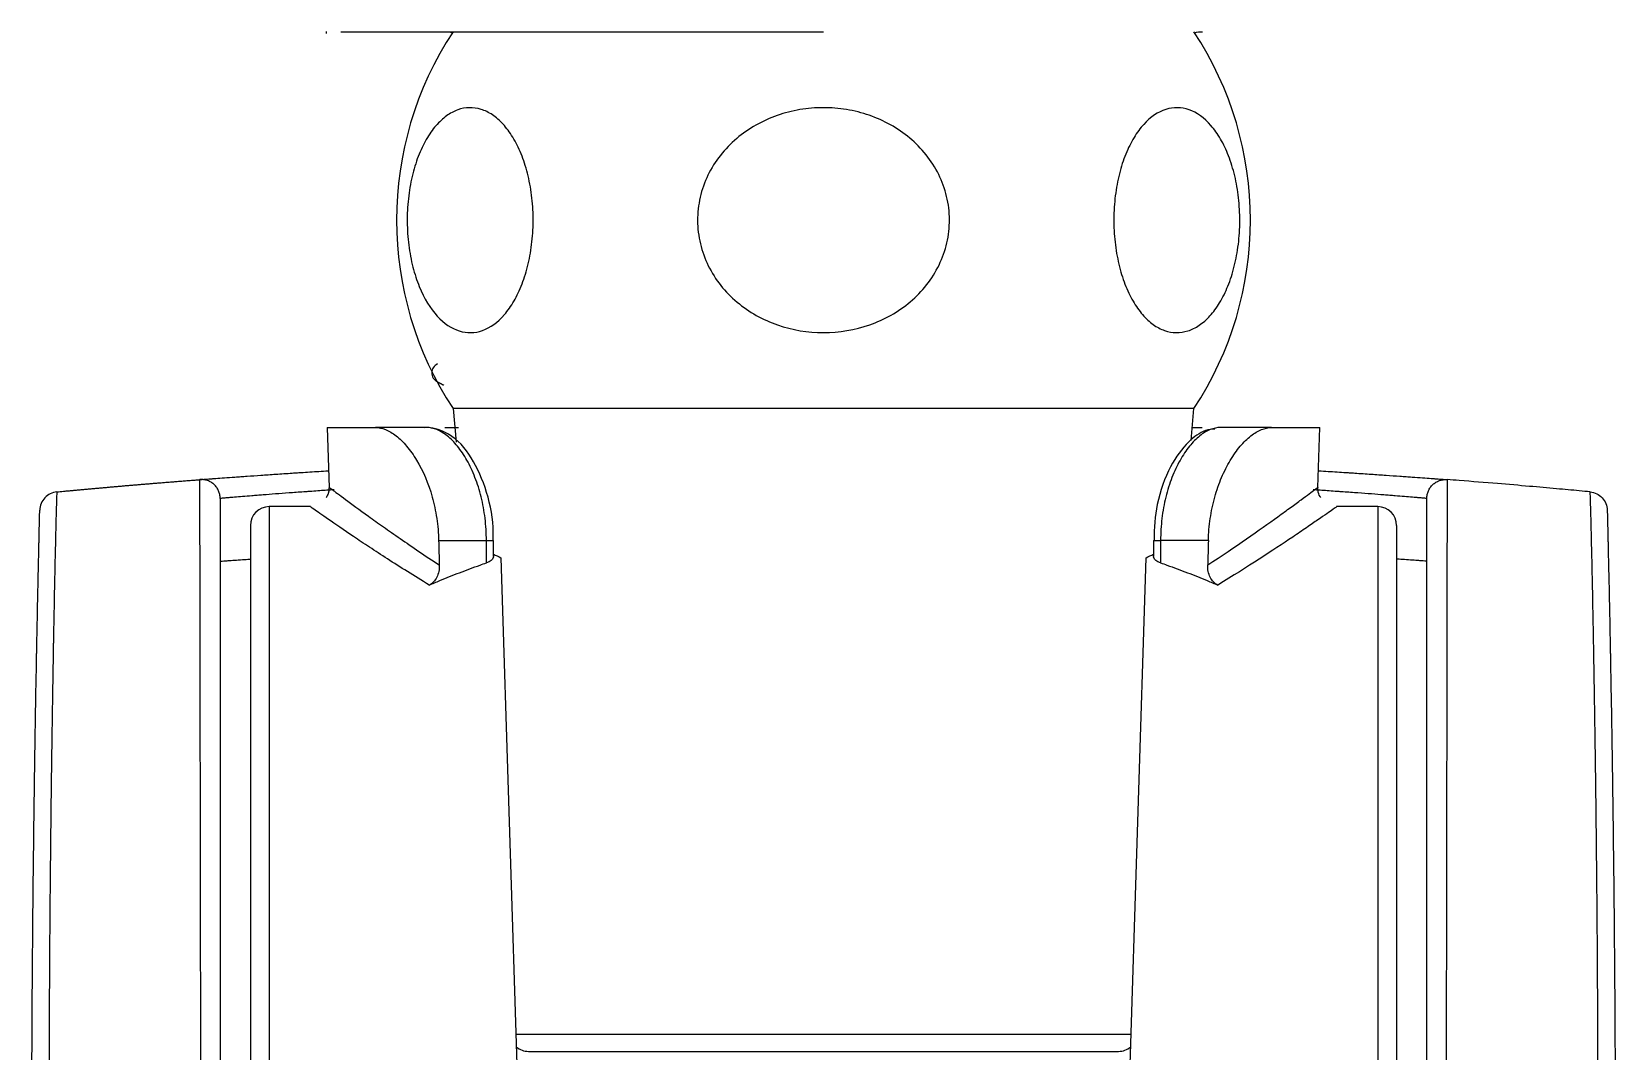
# Model space of a CAD drawing. Extents: x 0 to 1354, y 3495 to 4487.
# Drawn here: x 442.17 to 484.17, y 3895.55 to 3922.6 of the extents above; entities that cross this region are included whole.
import ezdxf

# ---------------------------------------------------------------- set-up
doc = ezdxf.new("R2010")
doc.units = 0
doc.header["$LTSCALE"] = 30
doc.header["$MEASUREMENT"] = 0
doc.layers.add('\\M+5B3DF\\M+5B4E7\\M+5CFDF', color=3, linetype='CONTINUOUS', lineweight=9)

msp = doc.modelspace()

# ---------------------------------------------------------------- linework, layer by layer
at = {"layer": '\\M+5B3DF\\M+5B4E7\\M+5CFDF', "color": 0, "lineweight": -3}
for p, q in [((472.99, 3912.597), (453.342, 3912.597)), ((453.342, 3912.597), (453.423, 3911.707)), ((472.914, 3911.756), (472.99, 3912.597)), ((450.002, 3912.097), (451.282, 3912.097)), ((450.002, 3912.097), (450.053, 3910.494)), ((475.05, 3912.097), (476.33, 3912.097)), ((476.28, 3910.508), (476.33, 3912.097)), ((449.561, 3909.997), (448.466, 3909.997)), ((448.466, 3909.997), (448.466, 3874.197)), ((477.866, 3909.997), (476.772, 3909.997)), ((477.866, 3909.997), (477.866, 3874.197)), ((447.966, 3909.497), (447.966, 3874.697)), ((478.366, 3909.497), (478.366, 3874.697)), ((452.959, 3909.097), (454.226, 3909.097)), ((454.413, 3909.097), (454.413, 3909.097)), ((471.919, 3909.097), (471.919, 3909.097)), ((473.373, 3909.097), (472.107, 3909.097)), ((454.612, 3908.638), (455.656, 3875.406)), ((470.676, 3875.406), (471.72, 3908.638)), ((455.009, 3896.003), (471.323, 3896.003)), ((455.342, 3895.548), (463.166, 3895.548)), ((463.166, 3895.548), (470.99, 3895.548))]:
    msp.add_line(p, q, dxfattribs=at)
for centre, radius, start, end in [((460.925, 3917.597), 9.083, 146.6015, 213.3985), ((465.407, 3917.597), 9.083, 326.6015, 33.3985), ((448.466, 3909.497), 0.5, 90, 180), ((477.866, 3909.497), 0.5, 0, 90), ((455.342, 3896.048), 0.5, 229.7881, 270), ((470.99, 3896.048), 0.5, 270, 310.2119)]:
    msp.add_arc(centre, radius, start, end, dxfattribs=at)
at = {"layer": '\\M+5B3DF\\M+5B4E7\\M+5CFDF', "color": 0, "lineweight": -3, "extrusion": (0, 0, -1)}
for centre, start, end in [((-453.116, 3921.797), 90, 105.0666), ((-473.216, 3921.797), 74.9334, 90)]:
    msp.add_arc(centre, 0.8, start, end, dxfattribs=at)
at = {"layer": '\\M+5B3DF\\M+5B4E7\\M+5CFDF', "color": 0, "lineweight": -3}
for centre, major_axis, start_param, end_param in [((453.913, 3909.097), (-0.5, 0), 2.245363, 3.142674), ((472.419, 3909.097), (0.5, 0), 3.14048, 4.037823)]:
    msp.add_ellipse(centre, major_axis=major_axis, ratio=0.000117, start_param=start_param, end_param=end_param, dxfattribs=at)
for points, degree in [([(449.974, 3922.598), (449.973, 3922.571), (449.973, 3922.545)], 2), ([(452.929, 3913.307), (453.013, 3913.263), (453.098, 3913.219)], 2), ([(453.124, 3912.097), (453.238, 3912.097), (453.359, 3912.097), (453.486, 3912.097)], 3), ([(472.953, 3912.097), (473.042, 3912.097), (473.128, 3912.097), (473.211, 3912.097)], 3), ([(450.05, 3910.499), (450.058, 3910.358), (449.977, 3910.244)], 2), ([(454.227, 3908.507), (454.226, 3908.704), (454.226, 3908.9), (454.226, 3909.097)], 3), ([(454.414, 3908.671), (454.413, 3909.097)], 1), ([(471.919, 3909.097), (471.919, 3908.884), (471.918, 3908.671)], 2), ([(472.107, 3909.097), (472.107, 3908.9), (472.106, 3908.704), (472.105, 3908.507)], 3), ([(454.413, 3908.739), (454.478, 3908.706), (454.545, 3908.672), (454.612, 3908.638)], 3), ([(471.72, 3908.638), (471.787, 3908.672), (471.854, 3908.706), (471.919, 3908.739)], 3), ([(452.708, 3907.917), (452.801, 3907.957), (452.896, 3907.997), (452.99, 3908.036)], 3), ([(473.342, 3908.036), (473.437, 3907.997), (473.531, 3907.957), (473.625, 3907.917)], 3)]:
    msp.add_open_spline(points, degree=degree, dxfattribs=at)
for points, knots in [([(450.364, 3922.597), (451.316, 3922.597), (452.298, 3922.597), (453.819, 3922.597), (454.335, 3922.597), (455.384, 3922.597), (455.917, 3922.597), (456.993, 3922.597), (457.538, 3922.597), (458.64, 3922.597), (459.199, 3922.597), (460.883, 3922.597), (462.017, 3922.597), (463.166, 3922.597)], [0, 0, 0, 0, 0.25, 0.25, 0.375, 0.375, 0.5, 0.5, 0.625, 0.625, 0.75, 0.75, 1, 1, 1, 1]), ([(454.704, 3915.091), (454.523, 3914.882), (454.329, 3914.745), (453.918, 3914.599), (453.712, 3914.594), (453.3, 3914.723), (453.105, 3914.853), (452.738, 3915.254), (452.578, 3915.513), (452.38, 3915.999), (452.323, 3916.171), (452.23, 3916.537), (452.192, 3916.734), (452.141, 3917.136), (452.127, 3917.341), (452.124, 3917.755), (452.134, 3917.965), (452.178, 3918.369), (452.212, 3918.568), (452.3, 3918.944), (452.354, 3919.121), (452.48, 3919.451), (452.553, 3919.603), (452.709, 3919.874), (452.794, 3919.996), (452.974, 3920.204), (453.068, 3920.291), (453.263, 3920.432), (453.364, 3920.486), (453.568, 3920.559), (453.671, 3920.578), (453.878, 3920.583), (453.983, 3920.568), (454.187, 3920.505), (454.287, 3920.456), (454.483, 3920.325), (454.579, 3920.241), (454.76, 3920.043), (454.846, 3919.928), (455.006, 3919.666), (455.081, 3919.517), (455.211, 3919.198), (455.268, 3919.026), (455.362, 3918.656), (455.399, 3918.459), (455.45, 3918.059), (455.464, 3917.852), (455.468, 3917.434), (455.457, 3917.229), (455.413, 3916.823), (455.379, 3916.623), (455.291, 3916.249), (455.236, 3916.07), (455.109, 3915.739), (455.038, 3915.589), (454.88, 3915.317), (454.794, 3915.196), (454.704, 3915.091)], [0, 0, 0, 0, 0.0625, 0.0625, 0.125, 0.125, 0.1875, 0.1875, 0.25, 0.25, 0.28125, 0.28125, 0.3125, 0.3125, 0.34375, 0.34375, 0.375, 0.375, 0.40625, 0.40625, 0.4375, 0.4375, 0.46875, 0.46875, 0.5, 0.5, 0.53125, 0.53125, 0.5625, 0.5625, 0.59375, 0.59375, 0.625, 0.625, 0.65625, 0.65625, 0.6875, 0.6875, 0.71875, 0.71875, 0.75, 0.75, 0.78125, 0.78125, 0.8125, 0.8125, 0.84375, 0.84375, 0.875, 0.875, 0.90625, 0.90625, 0.9375, 0.9375, 0.96875, 0.96875, 1, 1, 1, 1]), ([(463.166, 3914.614), (462.749, 3914.614), (462.342, 3914.681), (461.554, 3914.955), (461.193, 3915.156), (460.714, 3915.558), (460.571, 3915.705), (460.315, 3916.027), (460.202, 3916.203), (460.018, 3916.576), (459.948, 3916.769), (459.852, 3917.171), (459.826, 3917.381), (459.825, 3917.794), (459.848, 3918), (459.942, 3918.407), (460.011, 3918.602), (460.192, 3918.975), (460.304, 3919.153), (460.56, 3919.478), (460.705, 3919.628), (461.023, 3919.898), (461.193, 3920.015), (461.553, 3920.219), (461.745, 3920.306), (462.136, 3920.443), (462.336, 3920.494), (462.744, 3920.563), (462.954, 3920.581), (463.366, 3920.581), (463.572, 3920.565), (463.981, 3920.497), (464.184, 3920.446), (464.574, 3920.311), (464.762, 3920.227), (465.123, 3920.026), (465.297, 3919.906), (465.612, 3919.642), (465.756, 3919.495), (466.015, 3919.171), (466.129, 3918.994), (466.312, 3918.625), (466.383, 3918.431), (466.481, 3918.024), (466.506, 3917.818), (466.508, 3917.405), (466.484, 3917.195), (466.391, 3916.791), (466.322, 3916.596), (466.139, 3916.219), (466.029, 3916.044), (465.773, 3915.718), (465.626, 3915.566), (465.152, 3915.164), (464.782, 3914.957), (464.001, 3914.684), (463.583, 3914.614), (463.166, 3914.614)], [0, 0, 0, 0, 0.0625, 0.0625, 0.125, 0.125, 0.15625, 0.15625, 0.1875, 0.1875, 0.21875, 0.21875, 0.25, 0.25, 0.28125, 0.28125, 0.3125, 0.3125, 0.34375, 0.34375, 0.375, 0.375, 0.40625, 0.40625, 0.4375, 0.4375, 0.46875, 0.46875, 0.5, 0.5, 0.53125, 0.53125, 0.5625, 0.5625, 0.59375, 0.59375, 0.625, 0.625, 0.65625, 0.65625, 0.6875, 0.6875, 0.71875, 0.71875, 0.75, 0.75, 0.78125, 0.78125, 0.8125, 0.8125, 0.84375, 0.84375, 0.875, 0.875, 0.9375, 0.9375, 1, 1, 1, 1]), ([(471.628, 3915.091), (471.538, 3915.196), (471.453, 3915.315), (471.297, 3915.585), (471.224, 3915.737), (471.098, 3916.064), (471.044, 3916.24), (470.955, 3916.614), (470.92, 3916.813), (470.876, 3917.215), (470.865, 3917.422), (470.867, 3917.839), (470.881, 3918.044), (470.93, 3918.446), (470.967, 3918.643), (471.06, 3919.012), (471.117, 3919.187), (471.248, 3919.511), (471.321, 3919.657), (471.481, 3919.921), (471.568, 3920.039), (471.84, 3920.337), (472.04, 3920.471), (472.448, 3920.6), (472.659, 3920.596), (473.065, 3920.453), (473.264, 3920.311), (473.532, 3920.004), (473.616, 3919.885), (473.775, 3919.613), (473.846, 3919.464), (473.972, 3919.139), (474.027, 3918.961), (474.117, 3918.586), (474.151, 3918.392), (474.196, 3917.989), (474.208, 3917.778), (474.206, 3917.365), (474.193, 3917.159), (474.143, 3916.753), (474.107, 3916.559), (474.014, 3916.188), (473.957, 3916.011), (473.827, 3915.689), (473.753, 3915.541), (473.592, 3915.275), (473.507, 3915.159), (473.325, 3914.959), (473.229, 3914.875), (473.033, 3914.742), (472.933, 3914.693), (472.728, 3914.628), (472.623, 3914.612), (472.416, 3914.616), (472.314, 3914.635), (472.109, 3914.706), (472.008, 3914.76), (471.813, 3914.9), (471.719, 3914.987), (471.628, 3915.091)], [0, 0, 0, 0, 0.03125, 0.03125, 0.0625, 0.0625, 0.09375, 0.09375, 0.125, 0.125, 0.15625, 0.15625, 0.1875, 0.1875, 0.21875, 0.21875, 0.25, 0.25, 0.28125, 0.28125, 0.3125, 0.3125, 0.375, 0.375, 0.4375, 0.4375, 0.5, 0.5, 0.53125, 0.53125, 0.5625, 0.5625, 0.59375, 0.59375, 0.625, 0.625, 0.65625, 0.65625, 0.6875, 0.6875, 0.71875, 0.71875, 0.75, 0.75, 0.78125, 0.78125, 0.8125, 0.8125, 0.84375, 0.84375, 0.875, 0.875, 0.90625, 0.90625, 0.9375, 0.9375, 0.96875, 0.96875, 1, 1, 1, 1]), ([(452.93, 3913.785), (452.881, 3913.757), (452.806, 3913.691), (452.759, 3913.545), (452.806, 3913.399), (452.88, 3913.333), (452.93, 3913.305)], [0, 0, 0, 0, 0.248928, 0.499882, 0.750902, 1, 1, 1, 1]), ([(451.282, 3912.097), (451.368, 3912.097), (451.457, 3912.079), (451.64, 3912.005), (451.736, 3911.948), (451.925, 3911.8), (452.019, 3911.709), (452.203, 3911.492), (452.293, 3911.365), (452.543, 3910.95), (452.687, 3910.614), (452.839, 3910.071), (452.879, 3909.88), (452.937, 3909.492), (452.954, 3909.295), (452.959, 3909.097)], [0, 0, 0, 0, 0.125, 0.125, 0.25, 0.25, 0.375, 0.375, 0.5, 0.5, 0.75, 0.75, 0.875, 0.875, 1, 1, 1, 1]), ([(452.639, 3912.097), (452.578, 3912.097), (452.321, 3912.097), (451.869, 3912.097), (451.478, 3912.097), (451.282, 3912.097)], [0, 0, 0, 0, 0.134627, 0.567314, 1, 1, 1, 1]), ([(454.405, 3909.097), (454.408, 3909.168), (454.416, 3909.605), (454.265, 3910.415), (453.838, 3911.351), (453.337, 3911.926), (452.775, 3912.106), (452.603, 3912.097), (452.566, 3912.091)], [0, 0, 0, 0, 0.045237, 0.280418, 0.521692, 0.77155, 0.948277, 1, 1, 1, 1]), ([(454.226, 3909.097), (454.226, 3909.296), (454.214, 3909.493), (454.167, 3909.882), (454.132, 3910.072), (454.043, 3910.435), (453.987, 3910.609), (453.859, 3910.938), (453.788, 3911.089), (453.632, 3911.366), (453.546, 3911.492), (453.371, 3911.708), (453.28, 3911.8), (453.095, 3911.948), (453, 3912.004), (452.817, 3912.079), (452.727, 3912.097), (452.639, 3912.097)], [0, 0, 0, 0, 0.125, 0.125, 0.25, 0.25, 0.375, 0.375, 0.5, 0.5, 0.625, 0.625, 0.75, 0.75, 0.875, 0.875, 1, 1, 1, 1]), ([(473.543, 3912.055), (473.459, 3912.054), (473.218, 3912.019), (472.79, 3911.698), (472.333, 3911.075), (471.988, 3910.127), (471.929, 3909.434), (471.933, 3909.097)], [0, 0, 0, 0, 0.090499, 0.267353, 0.507997, 0.77513, 1, 1, 1, 1]), ([(473.694, 3912.097), (473.605, 3912.097), (473.515, 3912.079), (473.33, 3912.003), (473.236, 3911.947), (473.051, 3911.799), (472.96, 3911.707), (472.783, 3911.488), (472.699, 3911.364), (472.543, 3911.088), (472.47, 3910.933), (472.344, 3910.606), (472.289, 3910.433), (472.199, 3910.069), (472.164, 3909.877), (472.118, 3909.492), (472.107, 3909.296), (472.107, 3909.097)], [0, 0, 0, 0, 0.125, 0.125, 0.25, 0.25, 0.375, 0.375, 0.5, 0.5, 0.625, 0.625, 0.75, 0.75, 0.875, 0.875, 1, 1, 1, 1]), ([(473.373, 3909.097), (473.378, 3909.296), (473.395, 3909.491), (473.452, 3909.876), (473.493, 3910.067), (473.594, 3910.432), (473.655, 3910.605), (473.793, 3910.932), (473.872, 3911.087), (474.038, 3911.364), (474.126, 3911.488), (474.311, 3911.707), (474.406, 3911.799), (474.595, 3911.947), (474.69, 3912.004), (474.875, 3912.079), (474.964, 3912.097), (475.05, 3912.097)], [0, 0, 0, 0, 0.125, 0.125, 0.25, 0.25, 0.375, 0.375, 0.5, 0.5, 0.625, 0.625, 0.75, 0.75, 0.875, 0.875, 1, 1, 1, 1]), ([(475.05, 3912.097), (474.854, 3912.097), (474.463, 3912.097), (474.011, 3912.097), (473.754, 3912.097), (473.694, 3912.097)], [0, 0, 0, 0, 0.432659, 0.865319, 1, 1, 1, 1]), ([(442.833, 3910.39), (442.862, 3910.392), (442.922, 3910.398), (443.011, 3910.406), (443.102, 3910.415), (443.194, 3910.423), (443.287, 3910.432), (443.381, 3910.441), (443.476, 3910.449), (443.573, 3910.458), (443.671, 3910.467), (443.77, 3910.476), (443.87, 3910.485), (443.971, 3910.494), (444.074, 3910.503), (444.177, 3910.512), (444.282, 3910.522), (444.388, 3910.531), (444.496, 3910.54), (444.604, 3910.55), (444.714, 3910.559), (444.824, 3910.568), (444.936, 3910.578), (445.05, 3910.588), (445.164, 3910.597), (445.279, 3910.607), (445.396, 3910.616), (445.514, 3910.626), (445.633, 3910.636), (445.753, 3910.645), (445.875, 3910.655), (445.997, 3910.665), (446.121, 3910.675), (446.246, 3910.685), (446.372, 3910.695), (446.5, 3910.704), (446.585, 3910.711), (446.628, 3910.714)], [0, 0, 0, 0, 0.02333, 0.046967, 0.070911, 0.095163, 0.119723, 0.14459, 0.169765, 0.195247, 0.221038, 0.247137, 0.273545, 0.30026, 0.327284, 0.354617, 0.382258, 0.410207, 0.438466, 0.467033, 0.49591, 0.525095, 0.55459, 0.584393, 0.614506, 0.644928, 0.675659, 0.7067, 0.73805, 0.76971, 0.80168, 0.833959, 0.866547, 0.899446, 0.932654, 0.966172, 1, 1, 1, 1]), ([(446.628, 3910.714), (446.628, 3910.714), (446.637, 3910.715), (446.672, 3910.718), (446.725, 3910.722), (446.813, 3910.728), (446.878, 3910.733), (446.892, 3910.734), (446.921, 3910.737), (446.936, 3910.738), (446.982, 3910.741), (447.014, 3910.744), (447.118, 3910.751), (447.273, 3910.763), (447.457, 3910.776), (447.608, 3910.787), (447.66, 3910.791), (447.74, 3910.797), (447.768, 3910.799), (447.824, 3910.803), (447.852, 3910.805), (447.996, 3910.815), (448.118, 3910.823), (448.372, 3910.841), (448.638, 3910.859), (448.927, 3910.878), (449.115, 3910.891), (449.153, 3910.893), (449.23, 3910.898), (449.268, 3910.901), (449.385, 3910.908), (449.464, 3910.913), (449.702, 3910.928), (449.867, 3910.938), (450.035, 3910.949), (450.038, 3910.949)], [0, 0, 0, 0, 0.083221, 0.083221, 0.166441, 0.249662, 0.249662, 0.270467, 0.270467, 0.291272, 0.291272, 0.332883, 0.332883, 0.416103, 0.499324, 0.499324, 0.540934, 0.540934, 0.561739, 0.561739, 0.582544, 0.582544, 0.665765, 0.665765, 0.748986, 0.832206, 0.832206, 0.853012, 0.853012, 0.873817, 0.873817, 0.915427, 0.915427, 0.998648, 1, 1, 1, 1]), ([(447.166, 3910.216), (447.166, 3910.25), (447.162, 3910.284), (447.148, 3910.352), (447.138, 3910.384), (447.111, 3910.447), (447.094, 3910.477), (447.054, 3910.533), (447.031, 3910.559), (446.981, 3910.606), (446.953, 3910.627), (446.894, 3910.662), (446.863, 3910.677), (446.798, 3910.699), (446.765, 3910.707), (446.697, 3910.716), (446.662, 3910.717), (446.628, 3910.714)], [0, 0, 0, 0, 0.125, 0.125, 0.25, 0.25, 0.375, 0.375, 0.5, 0.5, 0.625, 0.625, 0.75, 0.75, 0.875, 0.875, 1, 1, 1, 1]), ([(446.666, 3887.194), (446.665, 3887.542), (446.664, 3888.24), (446.663, 3888.941), (446.661, 3889.995), (446.66, 3890.702), (446.658, 3891.767), (446.657, 3892.123), (446.656, 3892.659), (446.656, 3892.927), (446.655, 3893.195), (446.655, 3893.374), (446.655, 3893.464), (446.654, 3893.912), (446.653, 3894.623), (446.652, 3895.324), (446.65, 3896.369), (446.649, 3897.055), (446.647, 3898.07), (446.647, 3898.406), (446.646, 3898.906), (446.645, 3899.155), (446.645, 3899.402), (446.645, 3899.567), (446.645, 3899.649), (446.644, 3900.058), (446.643, 3900.701), (446.642, 3901.321), (446.641, 3902.235), (446.64, 3902.822), (446.638, 3903.669), (446.638, 3903.945), (446.637, 3904.352), (446.637, 3904.553), (446.637, 3904.75), (446.636, 3904.882), (446.636, 3904.947), (446.636, 3905.27), (446.635, 3905.769), (446.634, 3906.237), (446.633, 3906.913), (446.633, 3907.332), (446.632, 3907.911), (446.631, 3908.097), (446.631, 3908.362), (446.631, 3908.448), (446.631, 3908.575), (446.631, 3908.616), (446.631, 3908.698), (446.63, 3908.9), (446.63, 3909.236), (446.629, 3909.495), (446.629, 3909.855), (446.629, 3910.057), (446.628, 3910.301), (446.628, 3910.373), (446.628, 3910.465), (446.628, 3910.494), (446.628, 3910.533), (446.628, 3910.545), (446.628, 3910.568), (446.628, 3910.579), (446.628, 3910.631), (446.628, 3910.662), (446.628, 3910.694), (446.628, 3910.705), (446.628, 3910.712), (446.628, 3910.714), (446.628, 3910.714), (446.628, 3910.714), (446.628, 3910.714), (446.628, 3910.714)], [0, 0, 0, 0, 0.031251, 0.062502, 0.062502, 0.125004, 0.125004, 0.156255, 0.156255, 0.17188, 0.179693, 0.179693, 0.187506, 0.187506, 0.218756, 0.250007, 0.250007, 0.312509, 0.312509, 0.34376, 0.34376, 0.359386, 0.367198, 0.367198, 0.375011, 0.375011, 0.406262, 0.437513, 0.437513, 0.500015, 0.500015, 0.531266, 0.531266, 0.546891, 0.554704, 0.554704, 0.562517, 0.562517, 0.593767, 0.625018, 0.625018, 0.68752, 0.68752, 0.718771, 0.718771, 0.734397, 0.734397, 0.742209, 0.742209, 0.750022, 0.781273, 0.812524, 0.812524, 0.875026, 0.875026, 0.906277, 0.906277, 0.921902, 0.921902, 0.929715, 0.929715, 0.937528, 0.937528, 0.968778, 0.968778, 0.984404, 0.992217, 0.996123, 0.998076, 0.999053, 1, 1, 1, 1]), ([(476.294, 3910.949), (476.297, 3910.949), (476.465, 3910.938), (476.63, 3910.928), (476.868, 3910.913), (476.947, 3910.908), (477.064, 3910.901), (477.102, 3910.898), (477.179, 3910.893), (477.217, 3910.891), (477.405, 3910.878), (477.694, 3910.859), (477.96, 3910.841), (478.214, 3910.823), (478.336, 3910.815), (478.48, 3910.805), (478.508, 3910.803), (478.564, 3910.799), (478.647, 3910.793), (478.725, 3910.787), (478.875, 3910.776), (479.06, 3910.763), (479.214, 3910.751), (479.318, 3910.744), (479.35, 3910.741), (479.397, 3910.738), (479.411, 3910.737), (479.44, 3910.734), (479.454, 3910.733), (479.519, 3910.728), (479.607, 3910.722), (479.66, 3910.718), (479.695, 3910.715), (479.704, 3910.714), (479.704, 3910.714)], [0, 0, 0, 0, 0.001415, 0.08463, 0.08463, 0.126238, 0.126238, 0.147042, 0.147042, 0.167846, 0.167846, 0.251061, 0.334277, 0.334277, 0.417492, 0.417492, 0.438296, 0.438296, 0.4591, 0.500707, 0.500707, 0.583923, 0.667138, 0.667138, 0.708746, 0.708746, 0.72955, 0.72955, 0.750354, 0.750354, 0.833569, 0.916785, 0.916785, 1, 1, 1, 1]), ([(479.166, 3910.216), (479.166, 3910.25), (479.17, 3910.284), (479.184, 3910.352), (479.194, 3910.384), (479.222, 3910.447), (479.239, 3910.477), (479.278, 3910.533), (479.301, 3910.559), (479.351, 3910.606), (479.379, 3910.627), (479.438, 3910.662), (479.469, 3910.677), (479.534, 3910.699), (479.568, 3910.707), (479.636, 3910.716), (479.67, 3910.717), (479.704, 3910.714)], [0, 0, 0, 0, 0.125, 0.125, 0.25, 0.25, 0.375, 0.375, 0.5, 0.5, 0.625, 0.625, 0.75, 0.75, 0.875, 0.875, 1, 1, 1, 1]), ([(479.704, 3910.714), (479.704, 3910.714), (479.704, 3910.714), (479.704, 3910.714), (479.704, 3910.712), (479.704, 3910.705), (479.704, 3910.694), (479.704, 3910.663), (479.704, 3910.632), (479.704, 3910.51), (479.704, 3910.389), (479.704, 3910.147), (479.704, 3910.056), (479.703, 3909.905), (479.703, 3909.825), (479.703, 3909.74), (479.703, 3909.682), (479.703, 3909.652), (479.703, 3909.501), (479.702, 3909.24), (479.702, 3908.943), (479.701, 3908.472), (479.701, 3908.122), (479.7, 3907.544), (479.699, 3907.343), (479.699, 3907.027), (479.699, 3906.866), (479.698, 3906.699), (479.698, 3906.587), (479.698, 3906.531), (479.698, 3906.246), (479.697, 3905.776), (479.696, 3905.28), (479.695, 3904.514), (479.694, 3903.977), (479.693, 3903.132), (479.692, 3902.843), (479.692, 3902.399), (479.692, 3902.25), (479.691, 3902.023), (479.691, 3901.947), (479.691, 3901.794), (479.69, 3901.411), (479.689, 3900.71), (479.688, 3900.072), (479.687, 3899.103), (479.685, 3898.441), (479.684, 3897.426), (479.683, 3897.084), (479.682, 3896.564), (479.682, 3896.39), (479.682, 3896.127), (479.682, 3896.04), (479.681, 3895.864), (479.681, 3895.425), (479.679, 3894.634), (479.678, 3893.928), (479.676, 3892.867), (479.675, 3892.158), (479.673, 3891.091), (479.673, 3890.734), (479.672, 3890.199), (479.671, 3890.021), (479.671, 3889.663), (479.67, 3889.485), (479.67, 3889.129), (479.669, 3888.951), (479.669, 3888.597), (479.668, 3888.42), (479.667, 3887.892), (479.667, 3887.542), (479.666, 3887.194)], [0, 0, 0, 0, 0.001953, 0.003906, 0.007813, 0.015625, 0.03125, 0.03125, 0.0625, 0.0625, 0.125, 0.125, 0.15625, 0.15625, 0.171875, 0.179687, 0.179687, 0.1875, 0.1875, 0.21875, 0.25, 0.25, 0.3125, 0.3125, 0.34375, 0.34375, 0.359375, 0.367187, 0.367187, 0.375, 0.375, 0.40625, 0.4375, 0.4375, 0.5, 0.5, 0.53125, 0.53125, 0.546875, 0.546875, 0.554687, 0.554687, 0.5625, 0.59375, 0.625, 0.625, 0.6875, 0.6875, 0.71875, 0.71875, 0.734375, 0.734375, 0.742187, 0.742187, 0.75, 0.78125, 0.8125, 0.8125, 0.875, 0.875, 0.90625, 0.90625, 0.921875, 0.921875, 0.9375, 0.9375, 0.953125, 0.953125, 0.96875, 0.96875, 1, 1, 1, 1]), ([(483.499, 3910.39), (483.405, 3910.399), (483.119, 3910.425), (482.593, 3910.474), (481.871, 3910.538), (481.012, 3910.611), (480.268, 3910.671), (479.811, 3910.706), (479.704, 3910.714)], [0, 0, 0, 0, 0.090293, 0.267592, 0.463771, 0.681769, 0.925894, 1, 1, 1, 1]), ([(442.833, 3910.39), (442.773, 3910.384), (442.713, 3910.367), (442.605, 3910.314), (442.555, 3910.277), (442.473, 3910.189), (442.44, 3910.137), (442.394, 3910.025), (442.381, 3909.964), (442.38, 3909.904)], [0, 0, 0, 0, 0.25, 0.25, 0.5, 0.5, 0.75, 0.75, 1, 1, 1, 1]), ([(442.833, 3910.39), (442.833, 3910.39), (442.833, 3910.39), (442.833, 3910.39), (442.833, 3910.39), (442.833, 3910.39), (442.833, 3910.389), (442.832, 3910.388), (442.832, 3910.385), (442.831, 3910.37), (442.83, 3910.345), (442.827, 3910.278), (442.823, 3910.144), (442.817, 3909.924), (442.812, 3909.725), (442.81, 3909.654), (442.807, 3909.538), (442.806, 3909.497), (442.804, 3909.415), (442.803, 3909.372), (442.798, 3909.151), (442.793, 3908.954), (442.783, 3908.522), (442.773, 3908.05), (442.762, 3907.5), (442.754, 3907.059), (442.751, 3906.907), (442.746, 3906.671), (442.745, 3906.591), (442.743, 3906.469), (442.742, 3906.428), (442.74, 3906.346), (442.734, 3905.974), (442.727, 3905.582), (442.715, 3904.856), (442.703, 3904.099), (442.692, 3903.284), (442.683, 3902.65), (442.681, 3902.435), (442.677, 3902.107), (442.675, 3901.996), (442.673, 3901.829), (442.673, 3901.773), (442.671, 3901.661), (442.666, 3901.155), (442.66, 3900.638), (442.651, 3899.701), (442.643, 3898.748), (442.637, 3897.76), (442.633, 3897.006), (442.631, 3896.753), (442.63, 3896.369), (442.629, 3896.241), (442.628, 3896.048), (442.628, 3895.983), (442.628, 3895.854), (442.626, 3895.272), (442.624, 3894.688), (442.623, 3893.648), (442.622, 3892.604), (442.624, 3891.556), (442.626, 3890.768), (442.627, 3890.505), (442.629, 3890.11), (442.629, 3889.979), (442.631, 3889.715), (442.631, 3889.583), (442.635, 3888.925), (442.638, 3888.406), (442.645, 3887.378), (442.653, 3886.363), (442.663, 3885.372), (442.672, 3884.638), (442.674, 3884.395), (442.679, 3884.033), (442.681, 3883.852), (442.683, 3883.672), (442.685, 3883.553), (442.686, 3883.493), (442.693, 3882.958), (442.7, 3882.495), (442.713, 3881.596), (442.727, 3880.722), (442.742, 3879.898), (442.754, 3879.299), (442.757, 3879.103), (442.763, 3878.813), (442.766, 3878.67), (442.769, 3878.528), (442.771, 3878.434), (442.772, 3878.387), (442.781, 3877.968), (442.788, 3877.613), (442.803, 3876.941), (442.811, 3876.622), (442.825, 3876.021), (442.833, 3875.738), (442.846, 3875.207), (442.853, 3874.96), (442.859, 3874.731)], [0, 0, 0, 0, 0.000242, 0.000242, 0.000486, 0.000975, 0.001951, 0.003904, 0.007811, 0.015623, 0.031248, 0.031248, 0.062498, 0.093748, 0.093748, 0.109373, 0.109373, 0.117186, 0.117186, 0.124998, 0.124998, 0.156248, 0.156248, 0.187498, 0.218749, 0.218749, 0.234374, 0.234374, 0.242186, 0.242186, 0.246092, 0.246092, 0.249999, 0.281249, 0.281249, 0.312499, 0.343749, 0.343749, 0.359374, 0.359374, 0.367186, 0.367186, 0.371093, 0.371093, 0.374999, 0.406249, 0.406249, 0.437499, 0.468749, 0.468749, 0.484374, 0.484374, 0.492187, 0.492187, 0.496093, 0.496093, 0.499999, 0.531249, 0.531249, 0.562499, 0.593749, 0.593749, 0.609374, 0.609374, 0.617187, 0.617187, 0.624999, 0.624999, 0.656249, 0.656249, 0.687499, 0.718749, 0.718749, 0.734374, 0.734374, 0.742187, 0.746093, 0.746093, 0.75, 0.75, 0.78125, 0.78125, 0.8125, 0.84375, 0.84375, 0.859375, 0.859375, 0.867187, 0.871094, 0.871094, 0.875, 0.875, 0.90625, 0.90625, 0.9375, 0.9375, 0.96875, 0.96875, 1, 1, 1, 1]), ([(450.187, 3910.445), (450.058, 3910.436), (449.932, 3910.428), (449.736, 3910.414), (449.665, 3910.409), (449.559, 3910.401), (449.524, 3910.399), (449.454, 3910.394), (449.42, 3910.392), (449.249, 3910.379), (448.987, 3910.36), (448.746, 3910.342), (448.516, 3910.325), (448.406, 3910.316), (448.275, 3910.306), (448.249, 3910.304), (448.199, 3910.3), (448.124, 3910.294), (448.053, 3910.288), (447.917, 3910.278), (447.75, 3910.264), (447.61, 3910.253), (447.516, 3910.245), (447.486, 3910.243), (447.445, 3910.239), (447.431, 3910.238), (447.405, 3910.236), (447.393, 3910.235), (447.333, 3910.23), (447.254, 3910.223), (447.206, 3910.219), (447.174, 3910.216), (447.166, 3910.216), (447.166, 3910.216)], [0, 0, 0, 0, 0.072552, 0.072552, 0.114709, 0.114709, 0.135787, 0.135787, 0.156865, 0.156865, 0.241179, 0.325492, 0.325492, 0.409806, 0.409806, 0.430884, 0.430884, 0.451962, 0.494119, 0.494119, 0.578433, 0.662746, 0.662746, 0.704903, 0.704903, 0.725981, 0.725981, 0.74706, 0.74706, 0.831373, 0.915687, 0.915687, 1, 1, 1, 1]), ([(450.052, 3910.513), (450.052, 3910.513), (450.08, 3910.492), (450.207, 3910.397), (450.328, 3910.307), (450.653, 3910.067), (450.857, 3909.918), (451.222, 3909.655), (451.354, 3909.56), (451.635, 3909.362), (451.784, 3909.257), (452.254, 3908.932), (452.6, 3908.697), (452.977, 3908.451)], [0, 0, 0, 0, 0.159794, 0.159794, 0.369845, 0.369845, 0.579897, 0.579897, 0.684923, 0.684923, 0.789948, 0.789948, 1, 1, 1, 1]), ([(473.356, 3908.451), (474.107, 3908.943), (474.73, 3909.381), (475.337, 3909.818), (475.45, 3909.9), (475.657, 3910.051), (475.75, 3910.119), (475.996, 3910.301), (476.116, 3910.391), (476.25, 3910.49), (476.28, 3910.513), (476.28, 3910.513)], [0, 0, 0, 0, 0.417908, 0.417908, 0.522385, 0.522385, 0.626862, 0.626862, 0.835817, 0.835817, 1, 1, 1, 1]), ([(479.166, 3910.216), (479.166, 3910.216), (479.158, 3910.216), (479.126, 3910.219), (479.078, 3910.223), (478.999, 3910.23), (478.939, 3910.235), (478.927, 3910.236), (478.901, 3910.238), (478.887, 3910.239), (478.846, 3910.243), (478.816, 3910.245), (478.722, 3910.253), (478.582, 3910.264), (478.415, 3910.278), (478.279, 3910.288), (478.232, 3910.292), (478.158, 3910.298), (478.133, 3910.3), (478.083, 3910.304), (478.057, 3910.306), (477.926, 3910.316), (477.816, 3910.325), (477.586, 3910.342), (477.345, 3910.36), (477.083, 3910.379), (476.912, 3910.392), (476.878, 3910.394), (476.808, 3910.399), (476.773, 3910.401), (476.667, 3910.409), (476.596, 3910.414), (476.401, 3910.427), (476.276, 3910.436), (476.149, 3910.445)], [0, 0, 0, 0, 0.084376, 0.084376, 0.168751, 0.253127, 0.253127, 0.274221, 0.274221, 0.295315, 0.295315, 0.337503, 0.337503, 0.421879, 0.506254, 0.506254, 0.548442, 0.548442, 0.569536, 0.569536, 0.59063, 0.59063, 0.675006, 0.675006, 0.759382, 0.843757, 0.843757, 0.864851, 0.864851, 0.885945, 0.885945, 0.928133, 0.928133, 1, 1, 1, 1]), ([(476.353, 3910.24), (476.347, 3910.247), (476.305, 3910.299), (476.281, 3910.397), (476.28, 3910.48), (476.282, 3910.508)], [0, 0, 0, 0, 0.103507, 0.706709, 1, 1, 1, 1]), ([(483.473, 3874.731), (483.479, 3874.96), (483.486, 3875.207), (483.5, 3875.738), (483.507, 3876.021), (483.521, 3876.622), (483.529, 3876.941), (483.544, 3877.613), (483.552, 3877.968), (483.56, 3878.387), (483.561, 3878.434), (483.563, 3878.528), (483.566, 3878.67), (483.569, 3878.813), (483.575, 3879.103), (483.578, 3879.299), (483.59, 3879.898), (483.605, 3880.722), (483.619, 3881.596), (483.633, 3882.495), (483.639, 3882.958), (483.646, 3883.493), (483.647, 3883.553), (483.649, 3883.672), (483.651, 3883.852), (483.656, 3884.273), (483.66, 3884.638), (483.669, 3885.372), (483.679, 3886.363), (483.687, 3887.378), (483.694, 3888.406), (483.698, 3888.925), (483.701, 3889.583), (483.701, 3889.715), (483.703, 3889.979), (483.704, 3890.374), (483.706, 3890.768), (483.708, 3891.556), (483.71, 3892.604), (483.709, 3893.648), (483.708, 3894.688), (483.707, 3895.207), (483.705, 3895.789), (483.704, 3895.854), (483.704, 3895.983), (483.704, 3896.048), (483.703, 3896.241), (483.701, 3896.626), (483.699, 3897.006), (483.695, 3897.76), (483.689, 3898.748), (483.681, 3899.701), (483.672, 3900.638), (483.667, 3901.098), (483.661, 3901.605), (483.661, 3901.661), (483.659, 3901.773), (483.659, 3901.829), (483.657, 3901.996), (483.653, 3902.328), (483.649, 3902.65), (483.64, 3903.284), (483.629, 3904.099), (483.617, 3904.856), (483.605, 3905.582), (483.599, 3905.93), (483.593, 3906.305), (483.592, 3906.346), (483.59, 3906.428), (483.59, 3906.469), (483.587, 3906.591), (483.583, 3906.83), (483.579, 3907.059), (483.57, 3907.5), (483.559, 3908.05), (483.549, 3908.522), (483.539, 3908.954), (483.535, 3909.151), (483.529, 3909.372), (483.528, 3909.415), (483.526, 3909.497), (483.523, 3909.618), (483.521, 3909.725), (483.515, 3909.924), (483.509, 3910.144), (483.505, 3910.278), (483.502, 3910.345), (483.502, 3910.361), (483.501, 3910.378), (483.5, 3910.385), (483.5, 3910.388), (483.499, 3910.389), (483.499, 3910.39), (483.499, 3910.39), (483.499, 3910.39), (483.499, 3910.39), (483.499, 3910.39)], [0, 0, 0, 0, 0.03125, 0.03125, 0.0625, 0.0625, 0.09375, 0.09375, 0.125, 0.125, 0.128906, 0.128906, 0.132812, 0.140625, 0.140625, 0.15625, 0.15625, 0.1875, 0.21875, 0.21875, 0.25, 0.25, 0.253906, 0.253906, 0.257812, 0.265625, 0.28125, 0.28125, 0.3125, 0.34375, 0.34375, 0.375, 0.375, 0.382812, 0.382812, 0.390625, 0.40625, 0.40625, 0.4375, 0.46875, 0.46875, 0.5, 0.5, 0.503906, 0.503906, 0.507812, 0.507812, 0.515625, 0.53125, 0.53125, 0.5625, 0.59375, 0.59375, 0.625, 0.625, 0.628906, 0.628906, 0.632812, 0.632812, 0.640625, 0.65625, 0.65625, 0.6875, 0.71875, 0.71875, 0.75, 0.75, 0.753906, 0.753906, 0.757812, 0.757812, 0.765625, 0.78125, 0.78125, 0.8125, 0.84375, 0.84375, 0.875, 0.875, 0.882812, 0.882812, 0.890625, 0.90625, 0.90625, 0.9375, 0.96875, 0.96875, 0.984375, 0.984375, 0.992187, 0.996094, 0.998047, 0.999023, 0.999512, 0.999756, 1, 1, 1, 1]), ([(483.499, 3910.39), (483.56, 3910.384), (483.619, 3910.367), (483.727, 3910.314), (483.777, 3910.277), (483.859, 3910.189), (483.892, 3910.137), (483.938, 3910.025), (483.951, 3909.964), (483.952, 3909.904)], [0, 0, 0, 0, 0.25, 0.25, 0.5, 0.5, 0.75, 0.75, 1, 1, 1, 1]), ([(442.359, 3875.171), (442.354, 3875.394), (442.349, 3875.635), (442.338, 3876.152), (442.332, 3876.427), (442.319, 3877.013), (442.307, 3877.634), (442.294, 3878.324), (442.287, 3878.732), (442.286, 3878.778), (442.284, 3878.869), (442.282, 3879.007), (442.276, 3879.334), (442.271, 3879.621), (442.261, 3880.204), (442.249, 3881.006), (442.237, 3881.857), (442.225, 3882.733), (442.219, 3883.184), (442.214, 3883.705), (442.213, 3883.763), (442.212, 3883.88), (442.21, 3884.055), (442.205, 3884.465), (442.202, 3884.82), (442.195, 3885.535), (442.187, 3886.5), (442.18, 3887.489), (442.175, 3888.489), (442.172, 3888.995), (442.17, 3889.635), (442.17, 3889.764), (442.169, 3890.021), (442.168, 3890.405), (442.167, 3890.79), (442.166, 3891.557), (442.166, 3892.578), (442.167, 3893.593), (442.17, 3894.607), (442.172, 3895.112), (442.175, 3895.679), (442.175, 3895.742), (442.176, 3895.868), (442.176, 3895.931), (442.177, 3896.119), (442.179, 3896.494), (442.181, 3896.864), (442.186, 3897.598), (442.194, 3898.56), (442.203, 3899.489), (442.212, 3900.402), (442.218, 3900.849), (442.224, 3901.344), (442.224, 3901.398), (442.226, 3901.508), (442.226, 3901.562), (442.229, 3901.725), (442.233, 3902.048), (442.237, 3902.362), (442.246, 3902.98), (442.258, 3903.774), (442.27, 3904.511), (442.282, 3905.219), (442.288, 3905.558), (442.295, 3905.923), (442.296, 3905.963), (442.297, 3906.044), (442.298, 3906.083), (442.3, 3906.202), (442.305, 3906.435), (442.309, 3906.658), (442.318, 3907.088), (442.329, 3907.624), (442.338, 3908.084), (442.348, 3908.505), (442.352, 3908.697), (442.357, 3908.912), (442.358, 3908.954), (442.36, 3909.035), (442.362, 3909.152), (442.365, 3909.257), (442.369, 3909.45), (442.374, 3909.665), (442.377, 3909.795), (442.379, 3909.882), (442.38, 3909.904), (442.38, 3909.904)], [0, 0, 0, 0, 0.03125, 0.03125, 0.0625, 0.0625, 0.09375, 0.125, 0.125, 0.128906, 0.128906, 0.132812, 0.140625, 0.15625, 0.15625, 0.1875, 0.21875, 0.21875, 0.25, 0.25, 0.253906, 0.253906, 0.257813, 0.265625, 0.28125, 0.28125, 0.3125, 0.34375, 0.34375, 0.375, 0.375, 0.382813, 0.382813, 0.390625, 0.40625, 0.40625, 0.4375, 0.46875, 0.46875, 0.5, 0.5, 0.503906, 0.503906, 0.507813, 0.507813, 0.515625, 0.53125, 0.53125, 0.5625, 0.59375, 0.59375, 0.625, 0.625, 0.628906, 0.628906, 0.632813, 0.632813, 0.640625, 0.65625, 0.65625, 0.6875, 0.71875, 0.71875, 0.75, 0.75, 0.753906, 0.753906, 0.757813, 0.757813, 0.765625, 0.78125, 0.78125, 0.8125, 0.84375, 0.84375, 0.875, 0.875, 0.882813, 0.882813, 0.890625, 0.90625, 0.90625, 0.9375, 0.96875, 0.96875, 1, 1, 1, 1]), ([(447.166, 3910.216), (447.166, 3910.216), (447.166, 3910.175), (447.166, 3910.014), (447.166, 3909.893), (447.166, 3909.418), (447.166, 3908.952), (447.166, 3908.177), (447.166, 3908.013), (447.166, 3907.669), (447.166, 3907.488), (447.166, 3906.924), (447.166, 3906.517), (447.166, 3905.638), (447.166, 3905.168), (447.166, 3904.162), (447.166, 3903.633), (447.166, 3901.985), (447.166, 3900.8), (447.166, 3898.888), (447.166, 3898.238), (447.166, 3896.921), (447.166, 3896.253), (447.166, 3894.897), (447.166, 3894.209), (447.166, 3892.815), (447.166, 3892.119), (447.166, 3890.045), (447.166, 3888.676), (447.166, 3887.322)], [0, 0, 0, 0, 0.0625, 0.0625, 0.125, 0.125, 0.25, 0.25, 0.28125, 0.28125, 0.3125, 0.3125, 0.375, 0.375, 0.4375, 0.4375, 0.5, 0.5, 0.625, 0.625, 0.6875, 0.6875, 0.75, 0.75, 0.8125, 0.8125, 0.875, 0.875, 1, 1, 1, 1]), ([(452.708, 3907.917), (452.307, 3908.161), (451.939, 3908.394), (451.436, 3908.719), (451.277, 3908.823), (450.976, 3909.022), (450.834, 3909.117), (450.44, 3909.382), (450.219, 3909.533), (449.954, 3909.717), (449.877, 3909.77), (449.745, 3909.862), (449.692, 3909.899), (449.585, 3909.974), (449.552, 3909.997), (449.552, 3909.997)], [0, 0, 0, 0, 0.20792, 0.20792, 0.31188, 0.31188, 0.415839, 0.415839, 0.623759, 0.623759, 0.727719, 0.727719, 0.831679, 0.831679, 1, 1, 1, 1]), ([(476.78, 3909.997), (476.78, 3909.998), (476.744, 3909.972), (476.589, 3909.864), (476.457, 3909.771), (476.188, 3909.585), (476.086, 3909.515), (475.863, 3909.363), (475.741, 3909.28), (475.088, 3908.841), (474.424, 3908.404), (473.625, 3907.917)], [0, 0, 0, 0, 0.173663, 0.173663, 0.380247, 0.380247, 0.483539, 0.483539, 0.586831, 0.586831, 1, 1, 1, 1]), ([(479.166, 3887.322), (479.166, 3887.999), (479.166, 3888.683), (479.166, 3890.067), (479.166, 3890.765), (479.166, 3892.843), (479.166, 3894.219), (479.166, 3895.929), (479.166, 3896.271), (479.166, 3896.945), (479.166, 3897.278), (479.166, 3898.267), (479.166, 3898.911), (479.166, 3900.169), (479.166, 3900.783), (479.166, 3901.681), (479.166, 3901.976), (479.166, 3902.552), (479.166, 3902.833), (479.166, 3904.206), (479.166, 3905.2), (479.166, 3906.53), (479.166, 3906.942), (479.166, 3907.692), (479.166, 3908.032), (479.166, 3908.644), (479.166, 3908.916), (479.166, 3909.388), (479.166, 3909.585), (479.166, 3910.056), (479.166, 3910.216), (479.166, 3910.216)], [0, 0, 0, 0, 0.0625, 0.0625, 0.125, 0.125, 0.25, 0.25, 0.28125, 0.28125, 0.3125, 0.3125, 0.375, 0.375, 0.4375, 0.4375, 0.46875, 0.46875, 0.5, 0.5, 0.625, 0.625, 0.6875, 0.6875, 0.75, 0.75, 0.8125, 0.8125, 0.875, 0.875, 1, 1, 1, 1]), ([(483.952, 3909.904), (483.952, 3909.904), (483.953, 3909.882), (483.955, 3909.795), (483.958, 3909.665), (483.963, 3909.45), (483.967, 3909.257), (483.969, 3909.187), (483.972, 3909.074), (483.973, 3909.035), (483.974, 3908.954), (483.975, 3908.912), (483.98, 3908.697), (483.984, 3908.505), (483.994, 3908.084), (484.004, 3907.624), (484.015, 3907.088), (484.023, 3906.658), (484.026, 3906.509), (484.03, 3906.28), (484.032, 3906.202), (484.034, 3906.083), (484.035, 3906.044), (484.036, 3905.963), (484.043, 3905.6), (484.05, 3905.219), (484.062, 3904.511), (484.074, 3903.774), (484.086, 3902.98), (484.095, 3902.362), (484.098, 3902.152), (484.102, 3901.833), (484.104, 3901.725), (484.106, 3901.562), (484.106, 3901.508), (484.108, 3901.398), (484.114, 3900.905), (484.12, 3900.402), (484.129, 3899.489), (484.138, 3898.56), (484.146, 3897.598), (484.151, 3896.864), (484.152, 3896.617), (484.154, 3896.244), (484.155, 3896.119), (484.156, 3895.931), (484.156, 3895.868), (484.157, 3895.742), (484.16, 3895.175), (484.162, 3894.607), (484.165, 3893.593), (484.166, 3892.578), (484.166, 3891.557), (484.165, 3890.79), (484.164, 3890.533), (484.163, 3890.149), (484.163, 3890.021), (484.162, 3889.764), (484.162, 3889.635), (484.16, 3888.995), (484.157, 3888.489), (484.152, 3887.489), (484.145, 3886.5), (484.137, 3885.535), (484.13, 3884.82), (484.128, 3884.584), (484.124, 3884.231), (484.122, 3884.055), (484.12, 3883.88), (484.119, 3883.763), (484.119, 3883.705), (484.113, 3883.184), (484.107, 3882.733), (484.095, 3881.857), (484.083, 3881.006), (484.071, 3880.204), (484.061, 3879.621), (484.058, 3879.43), (484.053, 3879.147), (484.05, 3879.007), (484.048, 3878.869), (484.046, 3878.778), (484.046, 3878.732), (484.038, 3878.324), (484.025, 3877.634), (484.013, 3877.013), (484, 3876.427), (483.995, 3876.152), (483.983, 3875.635), (483.978, 3875.394), (483.973, 3875.171)], [0, 0, 0, 0, 0.03125, 0.03125, 0.0625, 0.09375, 0.09375, 0.109375, 0.109375, 0.117188, 0.117188, 0.125, 0.125, 0.15625, 0.15625, 0.1875, 0.21875, 0.21875, 0.234375, 0.234375, 0.242188, 0.242188, 0.246094, 0.246094, 0.25, 0.28125, 0.28125, 0.3125, 0.34375, 0.34375, 0.359375, 0.359375, 0.367188, 0.367188, 0.371094, 0.371094, 0.375, 0.40625, 0.40625, 0.4375, 0.46875, 0.46875, 0.484375, 0.484375, 0.492188, 0.492188, 0.496094, 0.496094, 0.5, 0.53125, 0.53125, 0.5625, 0.59375, 0.59375, 0.609375, 0.609375, 0.617188, 0.617188, 0.625, 0.625, 0.65625, 0.65625, 0.6875, 0.71875, 0.71875, 0.734375, 0.734375, 0.742188, 0.746094, 0.746094, 0.75, 0.75, 0.78125, 0.78125, 0.8125, 0.84375, 0.84375, 0.859375, 0.859375, 0.867188, 0.871094, 0.871094, 0.875, 0.875, 0.90625, 0.9375, 0.9375, 0.96875, 0.96875, 1, 1, 1, 1]), ([(452.959, 3909.097), (452.962, 3908.989), (452.964, 3908.881), (452.97, 3908.666), (452.973, 3908.558), (452.977, 3908.451)], [0, 0, 0, 0, 0.5, 0.5, 1, 1, 1, 1]), ([(473.373, 3909.097), (473.37, 3908.989), (473.368, 3908.881), (473.362, 3908.666), (473.359, 3908.558), (473.356, 3908.451)], [0, 0, 0, 0, 0.5, 0.5, 1, 1, 1, 1]), ([(447.166, 3908.549), (447.166, 3908.549), (447.174, 3908.549), (447.206, 3908.552), (447.254, 3908.555), (447.333, 3908.561), (447.393, 3908.566), (447.405, 3908.567), (447.431, 3908.569), (447.445, 3908.57), (447.486, 3908.573), (447.516, 3908.575), (447.61, 3908.582), (447.735, 3908.591), (447.882, 3908.601), (447.952, 3908.606)], [0, 0, 0, 0, 0.172704, 0.172704, 0.345408, 0.518112, 0.518112, 0.561288, 0.561288, 0.604464, 0.604464, 0.690817, 0.690817, 0.863521, 1, 1, 1, 1]), ([(454.414, 3908.671), (454.414, 3908.663), (454.412, 3908.654), (454.393, 3908.593), (454.33, 3908.543), (454.227, 3908.507)], [0, 0, 0, 0, 0.147256, 0.147256, 1, 1, 1, 1]), ([(472.105, 3908.507), (472.002, 3908.543), (471.939, 3908.594), (471.92, 3908.654), (471.918, 3908.663), (471.918, 3908.672)], [0, 0, 0, 0, 0.851971, 0.851971, 1, 1, 1, 1]), ([(479.166, 3908.549), (479.166, 3908.549), (479.158, 3908.549), (479.126, 3908.552), (479.078, 3908.555), (478.999, 3908.561), (478.939, 3908.566), (478.927, 3908.567), (478.901, 3908.569), (478.888, 3908.57), (478.846, 3908.573), (478.816, 3908.575), (478.722, 3908.582), (478.597, 3908.591), (478.45, 3908.601), (478.381, 3908.606)], [0, 0, 0, 0, 0.172704, 0.172704, 0.345408, 0.518112, 0.518112, 0.561288, 0.561288, 0.604464, 0.604464, 0.690817, 0.690817, 0.863521, 1, 1, 1, 1]), ([(452.977, 3908.451), (452.98, 3908.336), (452.957, 3908.222), (452.864, 3908.03), (452.793, 3907.953), (452.708, 3907.917)], [0, 0, 0, 0, 0.5, 0.5, 1, 1, 1, 1]), ([(452.99, 3908.036), (453.163, 3908.107), (453.514, 3908.247), (453.93, 3908.402), (454.17, 3908.487), (454.227, 3908.507)], [0, 0, 0, 0, 0.433277, 0.866555, 1, 1, 1, 1]), ([(472.105, 3908.507), (472.162, 3908.487), (472.402, 3908.402), (472.818, 3908.247), (473.169, 3908.107), (473.342, 3908.036)], [0, 0, 0, 0, 0.133381, 0.56669, 1, 1, 1, 1]), ([(473.625, 3907.917), (473.54, 3907.953), (473.469, 3908.029), (473.374, 3908.222), (473.352, 3908.336), (473.356, 3908.451)], [0, 0, 0, 0, 0.5, 0.5, 1, 1, 1, 1])]:
    msp.add_open_spline(points, degree=3, knots=knots, dxfattribs=at)

doc.saveas('drawing.dxf')
